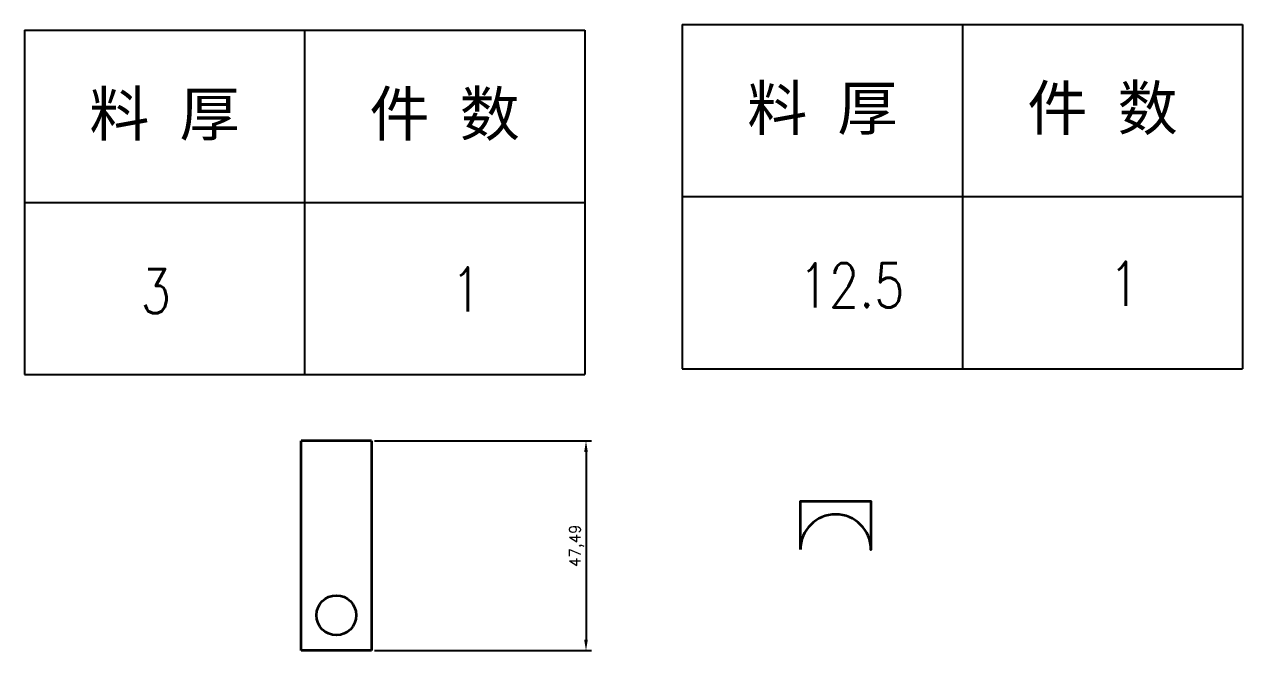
# Model space of a CAD drawing. Header units: millimetres. Extents: x 1333 to 106363, y -60675 to -5704.
# Drawn here: x 12971.1 to 13247.2, y -59937.3 to -59795.5 of the extents above; entities that cross this region are included whole.
import ezdxf
from ezdxf.enums import TextEntityAlignment as Align

# ---------------------------------------------------------------- set-up
doc = ezdxf.new("R2010")
doc.units = ezdxf.units.MM
doc.header["$LTSCALE"] = 0.5
doc.styles.add('DIM', font='romans.shx', dxfattribs={"width": 0.8, "bigfont": 'bigfont.shx'})
doc.styles.get("Standard").update_dxf_attribs({"font": 'simplex.shx'})
doc.dimstyles.get("Standard").update_dxf_attribs({"dimtxt": 0.18, "dimasz": 0.18, "dimexe": 0.18, "dimexo": 0.0625, "dimgap": 0.09, "dimtad": 0, "dimtih": 1, "dimtoh": 1, "dimdec": 4, "dimzin": 0, "dimdsep": 46, "dimtxsty": 'Standard', "dimcen": 0.09, "dimadec": 0, "dimazin": 0, "dimtfac": 1, "dimtdec": 4, "dimtofl": 0, "dimtmove": 0, "dimatfit": 3, "dimfxl": 1, "dimtolj": 1, "dimtzin": 0, "dimarcsym": 0})

# ---------------------------------------------------------------- blocks, each defined once
blk = doc.blocks.new('*D332')
at = {"color": 0, "lineweight": -2, "transparency": 16777216}
for p, q in [((13050.4, -59889.83), (13099.61, -59889.83)), ((13098.36, -59892.33), (13098.36, -59934.82)), ((13050.4, -59937.32), (13099.61, -59937.32))]:
    blk.add_line(p, q, dxfattribs=at)
at = {"color": 0, "transparency": 16777216}
for points in [[(13097.94, -59892.33), (13098.77, -59892.33), (13098.36, -59889.83)], [(13097.94, -59934.82), (13098.77, -59934.82), (13098.36, -59937.32)]]:
    blk.add_solid(points, dxfattribs=at)
at = {"layer": 'Defpoints', "color": 0, "transparency": 16777216}
for p in [(13049.78, -59889.83), (13049.78, -59937.32), (13098.36, -59937.32)]:
    blk.add_point(p, dxfattribs=at)
at = {"color": 0, "transparency": 16777216, "insert": (13096.24, -59913.58), "char_height": 2.5, "attachment_point": 5, "rotation": 90}
blk.add_mtext('47,49', dxfattribs=at)
blk = doc.blocks.new('*T44')
at = {"color": 0, "linetype": 'ByBlock', "lineweight": -2, "transparency": 16777216}
for p, q in [((0, 0), (127, 0)), ((0, 0), (0, -78)), ((63.5, 0), (63.5, -78)), ((127, 0), (127, -78)), ((0, -39), (127, -39)), ((0, -78), (127, -78))]:
    blk.add_line(p, q, dxfattribs=at)
at = {"color": 0, "transparency": 16777216, "char_height": 10, "width": 60.5, "attachment_point": 5}
for s, insert in [('{\\fSimSun|b0|i0|c134|p2;料 厚}', (31.75, -19.5)), ('{\\fSimSun|b0|i0|c134|p2;件 数}', (95.25, -19.5))]:
    blk.add_mtext(s, dxfattribs=dict(at, insert=insert))
blk = doc.blocks.new('拆图参数')
blk.add_blockref('*T44', (-63.5, 78))
at = {"style": 'DIM', "width": 0.8}
blk.add_attdef('6', text='', height=10, dxfattribs=at).set_placement((-37.13, 18.91), align=Align.MIDDLE_LEFT)
blk.add_attdef('1', text='', height=10, dxfattribs=at).set_placement((36.65, 19.27), align=Align.MIDDLE_CENTER)

msp = doc.modelspace()

# ---------------------------------------------------------------- linework, layer by layer
at = {"color": 171, "lineweight": 35, "ltscale": 0.45}
for p, q in [((13033.776, -59937.321), (13033.776, -59889.831)), ((13049.776, -59889.831), (13049.776, -59937.321))]:
    msp.add_line(p, q, dxfattribs=at)
at = {"color": 171, "lineweight": 35, "ltscale": 0.4}
for p, q in [((13049.776, -59889.831), (13033.776, -59889.831)), ((13049.776, -59937.321), (13033.776, -59937.321))]:
    msp.add_line(p, q, dxfattribs=at)
at = {"color": 171, "lineweight": 35, "ltscale": 0.275}
msp.add_lwpolyline([(13146.938, -59914.454), (13146.938, -59903.466), (13162.938, -59903.466), (13162.938, -59914.466, 0.9992644), (13146.938, -59914.454)], format="xyb", dxfattribs=at)
at = {"color": 171, "lineweight": 35}
msp.add_circle((13041.776, -59929.321), 4.5, dxfattribs=at)

# ---------------------------------------------------------------- block references
for p, values in [((13034.573, -59874.823), {'1': '1', '6': '3'}), ((13183.67, -59873.516), {'1': '1', '6': '12.5'})]:
    msp.add_blockref('拆图参数', p).add_auto_attribs(values)

# ---------------------------------------------------------------- dimensions: what is measured, and where the dimension line sits
dim = msp.add_linear_dim(base=(13098.356, -59937.321), p1=(13049.776, -59889.831), p2=(13049.776, -59937.321), angle=90, dimstyle='Standard', override={"dimtxt": 2.5, "dimasz": 2.5, "dimexe": 1.25, "dimexo": 0.625, "dimgap": 0.625, "dimtad": 1, "dimtih": 0, "dimtoh": 0, "dimdec": 2, "dimzin": 8, "dimdsep": 44, "dimcen": 2.5, "dimtdec": 2, "dimtofl": 1, "dimatfit": 0, "dimtolj": 0, "dimtzin": 8, "dimarcsym": 1})
dim.commit()
dim.dimension.update_dxf_attribs({"geometry": '*D332', "text_midpoint": (13096.243, -59913.576)})

doc.saveas('drawing.dxf')
